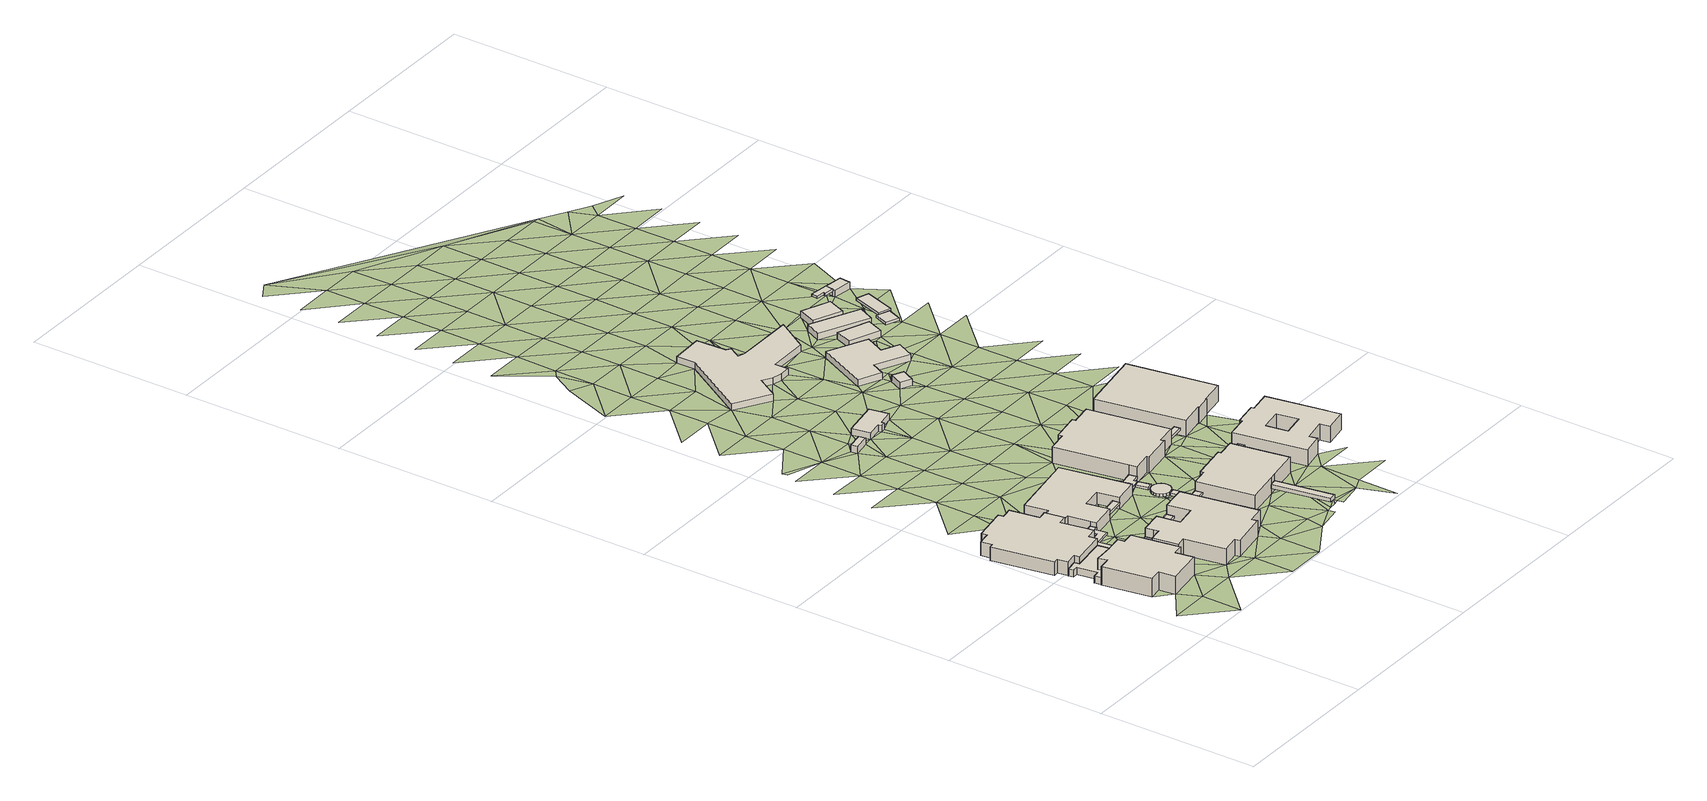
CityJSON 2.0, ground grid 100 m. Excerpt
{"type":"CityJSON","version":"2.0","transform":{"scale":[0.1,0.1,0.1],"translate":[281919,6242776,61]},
"CityObjects":{
"building1":{"type":"Building","attributes":{"osm_address":"Auditorium Bellville 7530 Cape Town","osm_building":"university","osm_building:levels":"3.5","footprint":{"type":"Polygon"},"plus_code":"4FRW3J9R+39H","ground_height":62.15,"building_height":11.1,"roof_height":73.25},"geometry":[{"type":"Solid","lod":"1","boundaries":[[[[0,1,2,3,4,5,6,7]],[[1,8,9,10,11,12,4,3,2]],[[8,13,14,15,12,11,10,9]],[[13,16,17,15,14]],[[16,18,19,20,17]],[[18,21,22,23,20,19]],[[21,24,25,23,22]],[[24,26,27,25]],[[26,28,29,27]],[[28,30,31,29]],[[30,32,33,31]],[[32,34,35,33]],[[34,36,37,38,39,35]],[[36,40,41,42,43,39,38,37]],[[40,0,7,6,5,43,42,41]],[[5,4,12,15,17,20,23,25,27,29,31,33,35,39,43]],[[40,36,34,32,30,28,26,24,21,18,16,13,8,1,0]]]]}]},
"building2":{"type":"Building","attributes":{"osm_building":"yes","osm_building:levels":"1","osm_layer":"1","footprint":{"type":"Polygon"},"plus_code":"4FRW3J9R+597","ground_height":62.31,"building_height":4.1,"roof_height":66.41},"geometry":[{"type":"Solid","lod":"1","boundaries":[[[[44,45,46,19]],[[45,47,14,46]],[[47,48,9,10,14]],[[48,49,50,51,10,9]],[[49,52,53,51,50]],[[52,54,55,53]],[[54,56,57,55]],[[56,58,59,57]],[[58,60,61,59]],[[60,62,63,61]],[[62,64,65,63]],[[64,66,22,65]],[[66,44,19,22]],[[19,46,14,10,51,53,55,57,59,61,63,65,22]],[[66,64,62,60,58,56,54,52,49,48,47,45,44]]]]}]},
"building3":{"type":"Building","attributes":{"osm_address":"Major Sport Hall Bellville 7530 Cape Town","osm_building":"university","osm_building:levels":"2.5","osm_leisure":"sports_hall","osm_sport":"multi","footprint":{"type":"Polygon"},"plus_code":"4FRW3J9R+896","ground_height":62.44,"building_height":8.3,"roof_height":70.74},"geometry":[{"type":"Solid","lod":"1","boundaries":[[[[67,68,69,70,71]],[[68,72,73,69]],[[72,74,75,73]],[[74,76,77,75]],[[76,78,79,77]],[[78,80,81,79]],[[80,82,83,81]],[[82,84,85,83]],[[84,86,87,85]],[[86,88,89,87]],[[88,90,91,89]],[[90,92,57,93,91]],[[92,94,55,95,93,57]],[[94,96,53,97,95,55]],[[96,98,50,51,99,100,97,53]],[[98,101,102,103,104,100,99,51,50]],[[101,105,106,107,108,104,103,102]],[[105,109,110,111,112,108,107,106]],[[109,113,114,115,116,112,111,110]],[[113,117,118,116,115,114]],[[117,119,120,121,118]],[[119,67,71,70,121,120]],[[70,69,73,75,77,79,81,83,85,87,89,91,93,95,97,100,104,108,112,116,118,121]],[[119,117,113,109,105,101,98,96,94,92,90,88,86,84,82,80,78,76,74,72,68,67]]]]}]},
"building4":{"type":"Building","attributes":{"osm_address":"IT Centre Bellville 7530 Cape Town","osm_building":"roof","osm_building:levels":"1","osm_layer":"1","footprint":{"type":"Polygon"},"plus_code":"4FRW3J9R+5CG","ground_height":62.31,"bottom_roof_height":65.11,"roof_height":66.61},"geometry":[{"type":"Solid","lod":"1","boundaries":[[[[122,114,115,123,124]],[[114,110,111,115]],[[110,125,126,111]],[[125,127,128,126]],[[127,106,107,128]],[[106,102,103,107]],[[102,50,99,103]],[[50,9,11,99]],[[9,2,129,3,11]],[[2,7,6,3,129]],[[7,130,131,6]],[[130,132,133,131]],[[132,41,42,133]],[[41,37,38,42]],[[37,134,135,38]],[[134,136,137,135]],[[136,138,139,137]],[[138,140,141,139]],[[140,142,143,141]],[[142,144,145,143]],[[144,146,147,145]],[[146,148,149,147]],[[148,150,151,149]],[[150,122,124,123,151]],[[123,115,111,126,128,107,103,99,11,3,6,131,133,42,38,135,137,139,141,143,145,147,149,151]],[[150,148,146,144,142,140,138,136,134,37,41,132,130,7,2,9,50,102,106,127,125,110,114,122]]]]}]},
"building5":{"type":"Building","attributes":{"osm_address":"Student Centre Bellville Cape Town","osm_building":"university","osm_building:levels":"3","osm_building:part":"university","footprint":{"type":"Polygon"},"plus_code":"4FRW3J9R+3J6","ground_height":62.25,"building_height":9.7,"roof_height":71.95},"geometry":[{"type":"Solid","lod":"1","boundaries":[[[[152,153,154,155,135,134]],[[153,156,157,154]],[[156,158,159,157]],[[158,160,161,159]],[[160,162,163,161]],[[162,164,165,163]],[[164,166,167,165]],[[166,168,169,167]],[[168,170,171,169]],[[170,172,173,171]],[[172,174,175,173]],[[174,176,177,175]],[[176,178,179,177]],[[178,180,181,179]],[[180,182,183,181]],[[182,184,136,137,185,183]],[[184,152,134,135,155,185,137,136]],[[155,154,157,159,161,163,165,167,169,171,173,175,177,179,181,183,185]],[[184,182,180,178,176,174,172,170,168,166,164,162,160,158,156,153,152]]]]}]},
"building6":{"type":"Building","attributes":{"osm_building":"roof","osm_building:levels":"1","osm_layer":"1","footprint":{"type":"Polygon"},"plus_code":"4FRW3J9R+4JJ","ground_height":62.25,"bottom_roof_height":65.05,"roof_height":66.55},"geometry":[{"type":"Solid","lod":"1","boundaries":[[[[186,187,188,189]],[[187,190,191,188]],[[190,192,193,191]],[[192,186,189,193]],[[189,188,191,193]],[[192,190,187,186]]]]}]},
"building7":{"type":"Building","attributes":{"osm_address":"Bellville Cape Town","osm_building":"roof","osm_building:levels":"1","osm_layer":"1","footprint":{"type":"Polygon"},"plus_code":"4FRW3J9R+7H4","ground_height":62.51,"bottom_roof_height":65.31,"roof_height":66.81},"geometry":[{"type":"Solid","lod":"1","boundaries":[[[[194,195,196,197]],[[195,198,199,196]],[[198,200,201,199]],[[200,194,197,201]],[[197,196,199,201]],[[200,198,195,194]]]]}]},
"building8":{"type":"Building","attributes":{"osm_address":"Minor Sport Hall Bellville 7530 Cape Town","osm_building":"university","osm_building:levels":"2","osm_leisure":"sports_hall","osm_sport":"multi","footprint":{"type":"Polygon"},"plus_code":"4FRW3J9R+8H7","ground_height":62.51,"building_height":6.9,"roof_height":69.41},"geometry":[{"type":"Solid","lod":"1","boundaries":[[[[202,203,204,205]],[[203,206,207,208,209,204]],[[206,210,211,212,213,209,208,207]],[[210,214,215,213,212,211]],[[214,216,217,215]],[[216,218,219,217]],[[218,220,221,219]],[[220,222,223,221]],[[222,67,71,223]],[[67,119,120,71]],[[119,224,225,120]],[[224,226,227,225]],[[226,202,205,227]],[[205,204,209,213,215,217,219,221,223,71,120,225,227]],[[226,224,119,67,222,220,218,216,214,210,206,203,202]]]]}]},
"building9":{"type":"Building","attributes":{"osm_building":"roof","osm_building:levels":"1","osm_layer":"1","footprint":{"type":"Polygon"},"plus_code":"4FRW3J9R+4PW","ground_height":62.48,"bottom_roof_height":65.28,"roof_height":66.78},"geometry":[{"type":"Solid","lod":"1","boundaries":[[[[228,229,230,231]],[[229,232,233,230]],[[232,234,235,233]],[[234,236,237,235]],[[236,238,239,237]],[[238,240,241,239]],[[240,242,243,241]],[[242,228,231,243]],[[231,230,233,235,237,239,241,243]],[[242,240,238,236,234,232,229,228]]]]}]},
"building10":{"type":"Building","attributes":{"osm_address":"Bellville 7530 Cape Town","osm_amenity":"toilets","osm_building":"public","osm_building:levels":"1","footprint":{"type":"Polygon"},"plus_code":"4FRW3J9R+RG3","ground_height":62.55,"building_height":4.1,"roof_height":66.65},"geometry":[{"type":"Solid","lod":"1","boundaries":[[[[244,245,246,247]],[[245,248,249,246]],[[248,250,251,249]],[[250,244,247,251]],[[247,246,249,251]],[[250,248,245,244]]]]}]},
"building11":{"type":"Building","attributes":{"osm_address":"Library Bellville 7530 Cape Town","osm_building":"roof","osm_building:levels":"1","osm_layer":"1","footprint":{"type":"Polygon"},"plus_code":"4FRW3J9R+5PG","ground_height":62.52,"bottom_roof_height":65.32,"roof_height":66.82},"geometry":[{"type":"Solid","lod":"1","boundaries":[[[[252,253,254,255]],[[253,256,257,254]],[[256,258,259,257]],[[258,252,255,259]],[[255,254,257,259]],[[258,256,253,252]]]]}]},
"building12":{"type":"Building","attributes":{"osm_building":"roof","osm_building:levels":"1","osm_historic":"memorial","osm_layer":"1","osm_memorial":"memorial","osm_name":"Dome of Remembrance","osm_note":"annual ceremony for those students and staff that have passed on.","footprint":{"type":"Polygon"},"plus_code":"4FRW3J9R+6P3","ground_height":62.52,"bottom_roof_height":65.32,"roof_height":66.82},"geometry":[{"type":"Solid","lod":"1","boundaries":[[[[260,261,262,263]],[[261,264,265,262]],[[264,266,267,265]],[[266,268,269,267]],[[268,270,271,269]],[[270,272,273,271]],[[272,274,275,273]],[[274,276,277,275]],[[276,278,279,277]],[[278,280,281,279]],[[280,282,283,281]],[[282,284,285,283]],[[284,286,287,285]],[[286,288,289,287]],[[288,290,291,289]],[[290,292,293,291]],[[292,294,295,293]],[[294,296,297,295]],[[296,260,263,297]],[[263,262,265,267,269,271,273,275,277,279,281,283,285,287,289,291,293,295,297]],[[296,294,292,290,288,286,284,282,280,278,276,274,272,270,268,266,264,261,260]]]]}]},
"building13":{"type":"Building","attributes":{"osm_address":"Library Bellville 7530 Cape Town","osm_building":"roof","osm_building:levels":"1","osm_layer":"1","footprint":{"type":"Polygon"},"plus_code":"4FRW3J9R+6PV","ground_height":62.75,"bottom_roof_height":65.55,"roof_height":67.05},"geometry":[{"type":"Solid","lod":"1","boundaries":[[[[298,299,300,301]],[[299,302,303,300]],[[302,304,305,303]],[[304,298,301,305]],[[301,300,303,305]],[[304,302,299,298]]]]}]},
"building14":{"type":"Building","attributes":{"osm_building":"roof","osm_building:levels":"1","osm_layer":"1","footprint":{"type":"Polygon"},"plus_code":"4FRW3J9R+7PF","ground_height":62.75,"bottom_roof_height":65.55,"roof_height":67.05},"geometry":[{"type":"Solid","lod":"1","boundaries":[[[[306,307,308,309]],[[307,310,311,308]],[[310,312,313,311]],[[312,314,315,313]],[[314,316,317,315]],[[316,318,319,317]],[[318,320,321,319]],[[320,306,309,321]],[[309,308,311,313,315,317,319,321]],[[320,318,316,314,312,310,307,306]]]]}]},
"building15":{"type":"Building","attributes":{"osm_building":"bridge","osm_building:levels":"2","osm_building:min_level":"1","osm_layer":"1","osm_min_height":"3.3","footprint":{"type":"Polygon"},"plus_code":"4FRW3J8R+XV9","ground_height":62.81,"bottom_bridge_height":66.11,"building_height":5.6,"roof_height":68.41},"geometry":[{"type":"Solid","lod":"1","boundaries":[[[[322,323,324,325]],[[323,326,327,324]],[[326,328,329,327]],[[328,322,325,329]],[[325,324,327,329]],[[328,326,323,322]]]]}]},
"building16":{"type":"Building","attributes":{"osm_address":"Bellville 7530 Cape Town","osm_building":"yes","osm_building:levels":"1","footprint":{"type":"Polygon"},"plus_code":"4FRW3J9R+RJC","ground_height":62.49,"building_height":4.1,"roof_height":66.59},"geometry":[{"type":"Solid","lod":"1","boundaries":[[[[330,331,332,333]],[[331,334,335,332]],[[334,336,337,335]],[[336,338,339,337]],[[338,340,341,339]],[[340,342,343,341]],[[342,344,345,343]],[[344,330,333,345]],[[333,332,335,337,339,341,343,345]],[[344,342,340,338,336,334,331,330]]]]}]},
"building17":{"type":"Building","attributes":{"osm_address":"Library Bellville 7530 Cape Town","osm_building":"university","osm_building:levels":"3","footprint":{"type":"Polygon"},"plus_code":"4FRW3J9R+3VV","ground_height":62.68,"building_height":9.7,"roof_height":72.38},"geometry":[{"type":"Solid","lod":"1","boundaries":[[[[346,347,348,349,327,326]],[[347,350,351,348]],[[350,352,353,351]],[[352,354,355,353]],[[354,356,357,355]],[[356,358,359,357]],[[358,360,361,359]],[[360,362,363,361]],[[362,364,328,329,365,363]],[[364,346,326,327,349,365,329,328]],[[349,348,351,353,355,357,359,361,363,365]],[[364,362,360,358,356,354,352,350,347,346]]]]}]},
"building18":{"type":"Building","attributes":{"osm_address":"Construction Engineering Bellville 7530 Cape Town","osm_building":"university","osm_building:levels":"3","footprint":{"type":"Polygon"},"plus_code":"4FRW3J9R+9RF","ground_height":63.15,"building_height":9.7,"roof_height":72.85},"geometry":[{"type":"Solid","lod":"1","boundaries":[[[[366,367,368,369]],[[367,370,371,368]],[[370,372,373,371]],[[372,374,375,373]],[[374,376,377,375]],[[376,378,379,377]],[[378,380,381,379]],[[380,382,383,381]],[[382,384,385,383]],[[384,386,387,385]],[[386,388,389,387]],[[388,390,391,389]],[[390,366,369,391]],[[369,368,371,373,375,377,379,381,383,385,387,389,391]],[[390,388,386,384,382,380,378,376,374,372,370,367,366]]]]}]},
"building19":{"type":"Building","attributes":{"osm_address":"Library Bellville 7530 Cape Town","osm_building":"roof","osm_building:levels":"1","osm_layer":"1","footprint":{"type":"Polygon"},"plus_code":"4FRW3J9R+5X7","ground_height":62.9,"bottom_roof_height":65.7,"roof_height":67.2},"geometry":[{"type":"Solid","lod":"1","boundaries":[[[[392,393,394,395]],[[393,396,397,394]],[[396,398,399,397]],[[398,392,395,399]],[[395,394,397,399]],[[398,396,393,392]]]]}]},
"building20":{"type":"Building","attributes":{"osm_building":"roof","osm_building:levels":"1","osm_layer":"1","footprint":{"type":"Polygon"},"plus_code":"4FRW3J9R+8X2","ground_height":63.13,"bottom_roof_height":65.93,"roof_height":67.43},"geometry":[{"type":"Solid","lod":"1","boundaries":[[[[400,401,402,403]],[[401,404,405,402]],[[404,406,407,405]],[[406,400,403,407]],[[403,402,405,407]],[[406,404,401,400]]]]}]},
"building21":{"type":"Building","attributes":{"osm_address":"South African Renewable Energy Technology Centre (SARETEC) Bellville 7530 Cape Town","osm_building":"university","osm_building:levels":"1","osm_website":"https://www.saretec.org.za/","footprint":{"type":"Polygon"},"plus_code":"4FRW3JCR+4MQ","ground_height":61.95,"building_height":4.1,"roof_height":66.05},"geometry":[{"type":"Solid","lod":"1","boundaries":[[[[408,409,410,411]],[[409,412,413,410]],[[412,414,415,413]],[[414,416,417,415]],[[416,418,419,417]],[[418,420,421,419]],[[420,422,423,421]],[[422,424,425,423]],[[424,426,427,425]],[[426,428,429,427]],[[428,430,431,429]],[[430,432,433,431]],[[432,434,435,433]],[[434,436,437,435]],[[436,438,439,437]],[[438,408,411,439]],[[411,410,413,415,417,419,421,423,425,427,429,431,433,435,437,439]],[[438,436,434,432,430,428,426,424,422,420,418,416,414,412,409,408]]]]}]},
"building22":{"type":"Building","attributes":{"osm_building":"garage","osm_building:levels":"1","footprint":{"type":"Polygon"},"plus_code":"4FRW3J9R+VR7","ground_height":62.35,"building_height":4.1,"roof_height":66.45},"geometry":[{"type":"Solid","lod":"1","boundaries":[[[[440,441,442,443]],[[441,444,445,442]],[[444,446,447,445]],[[446,440,443,447]],[[443,442,445,447]],[[446,444,441,440]]]]}]},
"building23":{"type":"Building","attributes":{"osm_address":"Electrical Engineering Bellville Cape Town","osm_building":"university","osm_building:levels":"3","osm_type":"multipolygon","footprint":{"type":"Polygon"},"plus_code":"4FRW3J9V+45C","ground_height":63.28,"building_height":9.7,"roof_height":72.98},"geometry":[{"type":"Solid","lod":"1","boundaries":[[[[448,449,450,451,452,453,454,455]],[[449,456,457,452,451,450]],[[456,458,459,457]],[[458,460,461,459]],[[460,462,463,461]],[[462,464,465,463]],[[464,466,467,465]],[[466,468,469,467]],[[468,470,471,469]],[[470,472,473,471]],[[472,474,475,473]],[[474,476,477,475]],[[476,478,479,477]],[[478,448,455,454,453,479]],[[480,481,482,483]],[[481,484,485,482]],[[484,486,487,485]],[[486,480,483,487]],[[453,452,457,459,461,463,465,467,469,471,473,475,477,479],[483,482,485,487]],[[478,476,474,472,470,468,466,464,462,460,458,456,449,448],[486,484,481,480]]]]}]},
"building24":{"type":"Building","attributes":{"osm_address":"Bellville 7530 Cape Town","osm_building":"greenhouse","osm_building:levels":"1","footprint":{"type":"Polygon"},"plus_code":"4FRW3J9R+XVJ","ground_height":62.22,"building_height":4.1,"roof_height":66.32},"geometry":[{"type":"Solid","lod":"1","boundaries":[[[[488,489,490,491]],[[489,492,493,490]],[[492,494,495,493]],[[494,496,497,495]],[[496,498,499,497]],[[498,500,501,499]],[[500,502,503,501]],[[502,488,491,503]],[[491,490,493,495,497,499,501,503]],[[502,500,498,496,494,492,489,488]]]]}]},
"building25":{"type":"Building","attributes":{"osm_address":"IT Centre Bellville 7530 Cape Town","osm_building":"university","osm_building:levels":"3","footprint":{"type":"Polygon"},"plus_code":"4FRW3J9V+92X","ground_height":63.43,"building_height":9.7,"roof_height":73.13},"geometry":[{"type":"Solid","lod":"1","boundaries":[[[[504,505,506,507]],[[505,508,509,506]],[[508,510,511,509]],[[510,512,513,511]],[[512,514,515,513]],[[514,516,517,515]],[[516,518,519,517]],[[518,504,507,519]],[[507,506,509,511,513,515,517,519]],[[518,516,514,512,510,508,505,504]]]]}]},
"building26":{"type":"Building","attributes":{"osm_address":"Bellville 7530 Cape Town","osm_building":"greenhouse","osm_building:levels":"1","footprint":{"type":"Polygon"},"plus_code":"4FRW3JCR+2WQ","ground_height":62.2,"building_height":4.1,"roof_height":66.3},"geometry":[{"type":"Solid","lod":"1","boundaries":[[[[520,521,522,523]],[[521,524,525,522]],[[524,526,527,525]],[[526,520,523,527]],[[523,522,525,527]],[[526,524,521,520]]]]}]},
"building27":{"type":"Building","attributes":{"osm_address":"Bellville 7530 Cape Town","osm_building":"greenhouse","osm_building:levels":"1","footprint":{"type":"Polygon"},"plus_code":"4FRW3JCR+3XJ","ground_height":62.15,"building_height":4.1,"roof_height":66.25},"geometry":[{"type":"Solid","lod":"1","boundaries":[[[[528,529,530,531]],[[529,532,533,530]],[[532,534,535,533]],[[534,528,531,535]],[[531,530,533,535]],[[534,532,529,528]]]]}]},
"building28":{"type":"Building","attributes":{"osm_address":"Bellville 7530 Cape Town","osm_building":"greenhouse","osm_building:levels":"1","footprint":{"type":"Polygon"},"plus_code":"4FRW3JCR+4XP","ground_height":62.24,"building_height":4.1,"roof_height":66.34},"geometry":[{"type":"Solid","lod":"1","boundaries":[[[[536,537,538,539]],[[537,540,541,538]],[[540,542,543,541]],[[542,536,539,543]],[[539,538,541,543]],[[542,540,537,536]]]]}]},
"building29":{"type":"Building","attributes":{"osm_building":"roof","osm_building:levels":"1","osm_layer":"1","footprint":{"type":"Polygon"},"plus_code":"4FRW3JCV+228","ground_height":62.23,"bottom_roof_height":65.03,"roof_height":66.53},"geometry":[{"type":"Solid","lod":"1","boundaries":[[[[544,545,546,547]],[[545,548,549,546]],[[548,550,551,549]],[[550,544,547,551]],[[547,546,549,551]],[[550,548,545,544]]]]}]},
"building30":{"type":"Building","attributes":{"osm_building":"roof","osm_building:levels":"1","osm_layer":"1","footprint":{"type":"Polygon"},"plus_code":"4FRW3JCV+337","ground_height":61.99,"bottom_roof_height":64.79,"roof_height":66.29},"geometry":[{"type":"Solid","lod":"1","boundaries":[[[[552,553,554,555]],[[553,556,557,554]],[[556,558,559,557]],[[558,552,555,559]],[[555,554,557,559]],[[558,556,553,552]]]]}]},
"building31":{"type":"Building","attributes":{"osm_building":"roof","osm_building:levels":"1","osm_layer":"1","footprint":{"type":"Polygon"},"plus_code":"4FRW3JCV+53C","ground_height":62.11,"bottom_roof_height":64.91,"roof_height":66.41},"geometry":[{"type":"Solid","lod":"1","boundaries":[[[[560,561,562,563,564,565]],[[561,566,567,563,562]],[[566,568,569,567]],[[568,570,571,569]],[[570,572,573,571]],[[572,560,565,564,573]],[[564,563,567,569,571,573]],[[572,570,568,566,561,560]]]]}]},
"building32":{"type":"Building","attributes":{"osm_building":"garage","osm_building:levels":"1","footprint":{"type":"Polygon"},"plus_code":"4FRW3JCV+54C","ground_height":62.11,"building_height":4.1,"roof_height":66.21},"geometry":[{"type":"Solid","lod":"1","boundaries":[[[[574,575,576,577,572]],[[575,578,579,576]],[[578,580,581,579]],[[580,582,560,565,581]],[[582,574,572,577,565,560]],[[577,576,579,581,565]],[[582,580,578,575,574]]]]}]},
"terrain1":{"type":"TINRelief","geometry":[{"type":"CompositeSurface","lod":"1","boundaries":[[[583,584,585]],[[585,584,586]],[[586,587,24]],[[588,44,45]],[[589,584,583]],[[586,584,590]],[[47,588,45]],[[584,589,590]],[[591,592,590]],[[589,162,590]],[[592,591,593]],[[48,594,595]],[[596,48,595]],[[590,162,591]],[[596,105,597]],[[598,593,591]],[[599,593,600]],[[593,598,600]],[[601,602,603]],[[599,604,605]],[[591,606,598]],[[600,604,599]],[[607,596,595]],[[591,162,606]],[[589,608,162]],[[607,105,596]],[[609,595,605]],[[610,602,611]],[[589,612,608]],[[601,603,613]],[[605,604,609]],[[604,600,614]],[[615,105,202]],[[615,202,616]],[[617,618,616]],[[610,603,602]],[[595,609,607]],[[619,604,614]],[[609,604,619]],[[617,616,620]],[[105,607,202]],[[202,620,616]],[[162,621,622]],[[621,162,608]],[[623,610,624]],[[624,625,623]],[[617,620,626]],[[627,628,613]],[[625,629,623]],[[607,609,630]],[[631,603,610]],[[202,607,632]],[[608,612,633]],[[610,623,631]],[[603,631,613]],[[627,634,635]],[[608,636,621]],[[630,637,607]],[[638,630,639]],[[607,637,632]],[[640,641,642]],[[613,643,627]],[[608,633,644]],[[634,642,645]],[[639,646,638]],[[644,636,608]],[[638,647,630]],[[643,613,631]],[[630,647,637]],[[632,648,649]],[[638,646,647]],[[627,650,634]],[[651,640,642]],[[632,637,652]],[[648,632,652]],[[643,650,627]],[[631,623,653]],[[654,636,655]],[[644,655,636]],[[250,642,634]],[[656,644,633]],[[657,637,647]],[[651,658,659]],[[643,631,660]],[[650,661,634]],[[637,662,652]],[[250,634,661]],[[659,658,663]],[[642,250,248]],[[644,664,655]],[[637,657,665]],[[637,665,662]],[[631,653,660]],[[666,650,643]],[[667,657,655]],[[642,668,651]],[[642,248,669]],[[644,656,664]],[[667,655,670]],[[643,660,666]],[[671,663,672]],[[668,658,651]],[[642,669,668]],[[360,657,667]],[[244,250,661]],[[661,650,673]],[[670,655,674]],[[674,655,664]],[[665,657,360]],[[667,670,360]],[[669,248,245]],[[673,650,666]],[[662,675,653]],[[662,665,367]],[[244,661,331]],[[676,663,658]],[[677,672,678]],[[679,664,656]],[[675,662,367]],[[680,660,653]],[[660,680,666]],[[658,668,681]],[[330,669,245]],[[366,653,675]],[[244,331,245]],[[360,682,665]],[[677,683,684]],[[668,669,330]],[[685,679,656]],[[661,686,331]],[[679,674,664]],[[663,676,672]],[[661,673,686]],[[677,678,683]],[[331,330,245]],[[367,366,675]],[[658,681,676]],[[366,680,653]],[[367,665,687]],[[674,688,670]],[[360,689,682]],[[665,682,690]],[[673,666,691]],[[687,665,690]],[[686,336,331]],[[691,666,680]],[[331,336,334]],[[692,678,672]],[[693,367,687]],[[668,330,694]],[[684,683,695]],[[679,696,674]],[[692,672,676]],[[694,681,668]],[[338,336,686]],[[674,696,688]],[[679,697,696]],[[698,699,695]],[[700,697,701]],[[680,702,691]],[[702,680,703]],[[704,676,681]],[[700,701,705]],[[706,686,673]],[[683,698,695]],[[342,338,686]],[[673,691,707]],[[696,697,700]],[[698,708,699]],[[702,709,691]],[[710,690,682]],[[709,702,703]],[[344,694,330]],[[340,338,342]],[[696,711,688]],[[683,678,712]],[[692,713,678]],[[690,714,687]],[[706,673,707]],[[715,681,694]],[[716,705,717]],[[715,704,681]],[[700,705,716]],[[342,686,706]],[[683,712,698]],[[678,713,712]],[[718,708,719]],[[716,696,700]],[[692,676,409]],[[690,710,714]],[[711,696,720]],[[709,721,691]],[[707,691,721]],[[722,708,698]],[[344,342,723]],[[724,725,719]],[[713,692,409]],[[694,344,726]],[[727,710,728]],[[706,723,342]],[[698,712,722]],[[729,704,715]],[[727,714,710]],[[730,721,709]],[[731,696,716]],[[726,715,694]],[[732,716,733]],[[734,704,729]],[[720,696,466]],[[727,728,735]],[[736,714,737]],[[707,738,706]],[[719,708,739]],[[408,712,713]],[[740,741,724]],[[723,726,344]],[[714,727,742]],[[696,731,466]],[[721,738,707]],[[732,731,716]],[[708,722,739]],[[715,743,729]],[[408,713,409]],[[742,737,714]],[[744,730,745]],[[720,746,735]],[[746,727,735]],[[723,706,747]],[[748,724,719]],[[744,721,730]],[[743,715,749]],[[466,746,720]],[[749,715,726]],[[742,727,746]],[[750,751,740]],[[712,752,722]],[[706,738,747]],[[719,739,748]],[[752,712,408]],[[723,753,726]],[[742,508,737]],[[754,744,737]],[[755,731,732]],[[746,508,742]],[[466,731,468]],[[737,508,754]],[[756,740,724]],[[743,749,757]],[[758,749,726]],[[759,750,760]],[[739,722,761]],[[744,762,721]],[[723,747,763]],[[723,763,753]],[[744,754,764]],[[748,756,724]],[[765,760,766]],[[726,767,758]],[[738,721,768]],[[508,764,754]],[[441,726,753]],[[761,722,752]],[[749,769,757]],[[770,757,769]],[[744,764,771]],[[752,408,438]],[[750,740,772]],[[773,508,746]],[[441,767,726]],[[764,508,771]],[[468,731,774]],[[771,762,744]],[[775,776,746]],[[738,768,747]],[[739,777,748]],[[721,762,768]],[[756,772,740]],[[778,753,763]],[[776,773,746]],[[749,758,489]],[[779,780,781]],[[739,761,777]],[[769,749,489]],[[508,773,782]],[[781,783,779]],[[778,763,440]],[[784,760,750]],[[785,508,782]],[[770,769,786]],[[767,441,787]],[[788,763,747]],[[789,790,791]],[[792,779,793]],[[440,787,441]],[[772,784,750]],[[766,760,794]],[[792,793,438]],[[795,767,787]],[[752,796,761]],[[779,783,793]],[[752,438,796]],[[756,748,797]],[[747,768,788]],[[748,777,798]],[[773,776,799]],[[769,489,786]],[[800,762,771]],[[782,773,801]],[[763,802,440]],[[756,797,772]],[[438,793,796]],[[748,798,797]],[[784,794,760]],[[803,787,440]],[[799,801,773]],[[781,804,783]],[[762,800,768]],[[787,803,795]],[[777,761,805]],[[788,802,763]],[[783,806,793]],[[796,805,761]],[[786,489,807]],[[802,803,440]],[[808,784,772]],[[768,809,788]],[[777,810,798]],[[807,489,811]],[[800,771,812]],[[808,772,797]],[[813,796,793]],[[783,804,806]],[[809,768,800]],[[777,805,810]],[[804,786,807]],[[489,488,811]],[[814,794,784]],[[813,793,806]],[[794,815,766]],[[816,803,802]],[[817,802,788]],[[798,818,797]],[[520,807,811]],[[808,814,784]],[[819,807,520]],[[803,816,820]],[[805,796,821]],[[822,807,819]],[[788,809,817]],[[798,810,818]],[[807,822,804]],[[823,502,820]],[[488,502,823]],[[811,488,823]],[[821,796,813]],[[804,813,806]],[[797,824,808]],[[825,811,823]],[[826,809,800]],[[827,816,802]],[[828,810,805]],[[802,817,829]],[[824,797,818]],[[825,823,820]],[[827,820,816]],[[532,819,520]],[[828,805,821]],[[804,822,830]],[[814,815,794]],[[831,814,808]],[[802,829,827]],[[537,830,822]],[[813,804,832]],[[825,820,827]],[[817,809,833]],[[818,810,834]],[[808,824,831]],[[804,830,835]],[[822,540,537]],[[832,821,813]],[[520,836,532]],[[834,810,828]],[[804,835,832]],[[532,836,825]],[[837,829,817]],[[838,824,818]],[[814,831,815]],[[534,540,822]],[[825,839,532]],[[840,828,821]],[[825,827,839]],[[815,841,766]],[[838,818,834]],[[830,542,835]],[[832,840,821]],[[831,824,842]],[[827,829,843]],[[842,824,838]],[[844,532,839]],[[532,844,534]],[[540,534,844]],[[845,832,835]],[[834,828,846]],[[844,542,540]],[[840,847,828]],[[835,542,845]],[[848,815,831]],[[849,839,827]],[[834,846,838]],[[828,847,846]],[[848,831,842]],[[575,542,844]],[[850,840,832]],[[845,542,575]],[[832,845,851]],[[839,852,844]],[[853,842,838]],[[574,845,575]],[[840,850,847]],[[582,845,574]],[[575,844,854]],[[832,851,850]],[[853,838,846]],[[851,845,582]],[[848,855,815]],[[856,848,842]],[[852,854,844]],[[582,857,851]],[[847,858,846]],[[853,856,842]],[[847,850,858]],[[855,841,815]],[[846,859,853]],[[856,855,848]],[[851,857,860]],[[851,860,850]],[[859,846,858]],[[853,861,856]],[[850,862,858]],[[856,841,855]],[[859,861,853]],[[841,856,863]],[[864,859,858]],[[861,865,856]],[[863,856,865]],[[866,861,859]],[[865,867,863]],[[868,865,861]],[[867,865,869]]]}]}
},
"vertices":[
[508,842,9],[435,831,9],[435,831,41],[435,831,56],[435,831,122],[508,842,122],[508,842,56],[508,842,41],[428,873,9],[428,873,41],[428,873,54],[428,873,56],[428,873,122],[320,856,9],[320,856,54],[320,856,122],[200,847,9],[200,847,122],[218,794,9],[218,794,54],[218,794,122],[137,780,9],[137,780,54],[137,780,122],[188,480,9],[188,480,122],[265,492,9],[265,492,122],[281,390,9],[281,390,122],[506,426,9],[506,426,122],[488,536,9],[488,536,122],[555,547,9],[555,547,122],[519,762,9],[519,762,41],[519,762,56],[519,762,122],[512,807,9],[512,807,41],[512,807,56],[512,807,122],
[218,794,11],[210,837,11],[210,837,54],[320,856,11],[428,873,11],[408,994,11],[408,994,41],[408,994,54],[193,960,11],[193,960,54],[188,992,11],[188,992,54],[112,979,11],[112,979,54],[118,947,11],[118,947,54],[150,952,11],[150,952,54],[171,828,11],[171,828,54],[130,821,11],[130,821,54],[137,780,11],
[475,1386,12],[418,1376,12],[418,1376,97],[475,1386,97],[475,1386,84],[387,1557,12],[387,1557,97],[318,1545,12],[318,1545,97],[312,1577,12],[312,1577,97],[98,1540,12],[98,1540,97],[104,1505,12],[104,1505,97],[20,1491,12],[20,1491,97],[31,1424,12],[31,1424,97],[6,1419,12],[6,1419,97],[70,1040,12],[70,1040,97],[101,1045,12],[101,1045,97],[112,979,12],[112,979,97],[188,992,12],[188,992,97],[193,960,12],[193,960,97],[408,994,12],[408,994,56],[408,994,97],[400,1045,12],[400,1045,41],[400,1045,56],[400,1045,97],[471,1056,12],[471,1056,41],[471,1056,56],[471,1056,97],[467,1088,12],[467,1088,41],[467,1088,56],[467,1088,97],[461,1126,12],[461,1126,41],[461,1126,56],[461,1126,97],[437,1256,12],[437,1256,97],[495,1266,12],[495,1266,84],[495,1266,97],
[554,1141,41],[554,1141,56],[554,1141,54],[502,1093,41],[502,1093,56],[507,1062,41],[507,1062,56],[435,831,54],[539,847,41],[539,847,56],[545,812,41],[545,812,56],[637,781,41],[637,781,56],[629,831,41],[629,831,56],[582,823,41],[582,823,56],[572,885,41],[572,885,56],[462,868,41],[462,868,56],[440,1008,41],[440,1008,56],[551,1026,41],[551,1026,56],[539,1100,41],[539,1100,56],[560,1103,41],[560,1103,56],
[637,781,9],[642,753,9],[642,753,110],[637,781,110],[560,739,9],[560,739,110],[588,584,9],[588,584,110],[648,595,9],[648,595,110],[693,345,9],[693,345,110],[803,365,9],[803,365,110],[809,333,9],[809,333,110],[1038,374,9],[1038,374,110],[1032,410,9],[1032,410,110],[1137,428,9],[1137,428,110],[1056,899,9],[1056,899,110],[897,875,9],[897,875,110],[921,734,9],[921,734,110],[791,711,9],[791,711,110],[768,852,9],[768,852,110],[629,831,9],[629,831,110],
[772,853,40],[780,809,40],[780,809,55],[772,853,55],[900,829,40],[900,829,55],[893,874,40],[893,874,55],
[722,1170,43],[729,1132,43],[729,1132,58],[722,1170,58],[850,1152,43],[850,1152,58],[843,1191,43],[843,1191,58],
[560,1103,12],[726,1131,12],[726,1131,84],[560,1103,84],[701,1267,12],[701,1267,41],[701,1267,56],[701,1267,84],[830,1289,12],[830,1289,41],[830,1289,56],[830,1289,84],[854,1153,12],[854,1153,84],[1011,1180,12],[1011,1180,84],[934,1610,12],[934,1610,84],[497,1534,12],[497,1534,84],[521,1392,12],[521,1392,84],[532,1273,12],[532,1273,84],[554,1141,12],[554,1141,84],
[1059,900,43],[1066,859,43],[1066,859,58],[1059,900,58],[1104,866,43],[1104,866,58],[1111,828,43],[1111,828,58],[1192,843,43],[1192,843,58],[1184,887,43],[1184,887,58],[1146,880,43],[1146,880,58],[1139,915,43],[1139,915,58],
[640,2672,15],[633,2712,15],[633,2712,57],[640,2672,57],[531,2695,15],[531,2695,57],[538,2654,15],[538,2654,57],
[1140,917,43],[1127,990,43],[1127,990,58],[1140,917,58],[1086,983,43],[1086,983,58],[1099,910,43],[1099,910,58],
[1156,1046,43],[1154,1065,43],[1154,1065,58],[1156,1046,58],[1146,1083,43],[1146,1083,58],[1132,1097,43],[1132,1097,58],[1115,1106,43],[1115,1106,58],[1095,1109,43],[1095,1109,58],[1076,1105,43],[1076,1105,58],[1059,1095,43],[1059,1095,58],[1046,1080,43],[1046,1080,58],[1039,1062,43],[1039,1062,58],[1038,1043,43],[1038,1043,58],[1043,1025,43],[1043,1025,58],[1054,1009,43],[1054,1009,58],[1070,997,43],[1070,997,58],[1088,991,43],[1088,991,58],[1105,992,43],[1105,992,58],[1126,999,43],[1126,999,58],[1141,1011,43],[1141,1011,58],[1151,1027,43],[1151,1027,58],
[1050,1185,45],[1065,1111,45],[1065,1111,60],[1050,1185,60],[1103,1119,45],[1103,1119,60],[1087,1193,45],[1087,1193,60],
[1006,1218,45],[1013,1180,45],[1013,1180,60],[1006,1218,60],[1087,1196,45],[1087,1196,60],[1083,1219,45],[1083,1219,60],[1128,1227,45],[1128,1227,60],[1120,1276,45],[1120,1276,60],[1037,1260,45],[1037,1260,60],[1043,1225,45],[1043,1225,60],
[1507,219,51],[1553,226,51],[1553,226,74],[1507,219,74],[1494,578,51],[1494,578,74],[1447,569,51],[1447,569,74],
[679,2794,15],[699,2679,15],[699,2679,56],[679,2794,56],[794,2696,15],[794,2696,56],[798,2677,15],[798,2677,56],[831,2683,15],[831,2683,56],[829,2698,15],[829,2698,56],[928,2715,15],[928,2715,56],[906,2834,15],[906,2834,56],
[1494,578,15],[1691,611,15],[1691,611,114],[1494,578,114],[1630,964,15],[1630,964,114],[1519,945,15],[1519,945,114],[1516,963,15],[1516,963,114],[1288,924,15],[1288,924,114],[1292,905,15],[1292,905,114],[1187,887,15],[1187,887,114],[1246,535,15],[1246,535,114],[1447,569,15],[1447,569,114],
[1122,1276,18],[1130,1228,18],[1130,1228,118],[1122,1276,118],[1251,1248,18],[1251,1248,118],[1253,1234,18],[1253,1234,118],[1445,1266,18],[1445,1266,118],[1441,1288,18],[1441,1288,118],[1570,1310,18],[1570,1310,118],[1485,1807,18],[1485,1807,118],[1354,1785,18],[1354,1785,118],[1350,1806,18],[1350,1806,118],[1169,1775,18],[1169,1775,118],[1173,1750,18],[1173,1750,118],[1045,1729,18],[1045,1729,118],
[1633,965,47],[1640,922,47],[1640,922,62],[1633,965,62],[1732,937,47],[1732,937,62],[1725,979,47],[1725,979,62],
[1567,1344,49],[1572,1310,49],[1572,1310,64],[1567,1344,64],[1680,1326,49],[1680,1326,64],[1675,1361,49],[1675,1361,64],
[787,4011,9],[792,3898,9],[792,3898,50],[787,4011,50],[537,3484,9],[537,3484,50],[752,3354,9],[752,3354,50],[836,3491,9],[836,3491,50],[894,3456,9],[894,3456,50],[953,3442,9],[953,3442,50],[1022,3443,9],[1022,3443,50],[1021,3527,9],[1021,3527,50],[1267,3529,9],[1267,3529,50],[1396,3732,9],[1396,3732,50],[1024,3730,9],[1024,3730,50],[980,3744,9],[980,3744,50],[1024,3819,9],[1024,3819,50],[997,3836,9],[997,3836,50],[989,4020,9],[989,4020,50],
[1344,2906,14],[1274,2940,14],[1274,2940,55],[1344,2906,55],[1233,2858,14],[1233,2858,55],[1303,2824,14],[1303,2824,55],
[2204,737,20],[2141,1088,20],[2141,1088,52],[2141,1088,68],[2141,1088,120],[2204,737,120],[2204,737,68],[2204,737,52],[2005,1064,20],[2005,1064,120],[2002,1081,20],[2002,1081,120],[1853,1055,20],[1853,1055,120],[1856,1039,20],[1856,1039,120],[1721,1016,20],[1721,1016,120],[1799,572,20],[1799,572,120],[1934,597,20],[1934,597,120],[1924,648,20],[1924,648,120],[2065,674,20],[2065,674,120],[2076,615,20],[2076,615,120],[2220,641,20],[2220,641,120],[2209,705,20],[2209,705,120],[1908,773,20],[1885,905,20],[1885,905,120],[1908,773,120],[2020,929,20],[2020,929,120],[2043,797,20],[2043,797,120],
[1525,3262,12],[1285,3378,12],[1285,3378,53],[1525,3262,53],[1132,3064,12],[1132,3064,53],[1270,2997,12],[1270,2997,53],[1312,3082,12],[1312,3082,53],[1520,2981,12],[1520,2981,53],[1573,3090,12],[1573,3090,53],[1466,3141,12],[1466,3141,53],
[2000,1903,21],[1591,1833,21],[1591,1833,121],[2000,1903,121],[1687,1291,21],[1687,1291,121],[1840,1316,21],[1840,1316,121],[1841,1310,21],[1841,1310,121],[1937,1327,21],[1937,1327,121],[1936,1333,21],[1936,1333,121],[2092,1360,21],[2092,1360,121],
[1488,3441,11],[1447,3334,11],[1447,3334,53],[1488,3441,53],[1639,3260,11],[1639,3260,53],[1681,3366,11],[1681,3366,53],
[1468,3622,10],[1421,3524,10],[1421,3524,52],[1468,3622,52],[1721,3381,10],[1721,3381,52],[1768,3479,10],[1768,3479,52],
[1563,3735,11],[1515,3623,11],[1515,3623,53],[1563,3735,53],[1693,3549,11],[1693,3549,53],[1740,3661,11],[1740,3661,53],
[1754,3371,40],[1719,3282,40],[1719,3282,55],[1754,3371,55],[1800,3250,40],[1800,3250,55],[1836,3339,40],[1836,3339,55],
[1847,3564,38],[1784,3374,38],[1784,3374,53],[1847,3564,53],[1862,3349,38],[1862,3349,53],[1925,3538,38],[1925,3538,53],
[1861,3774,39],[1747,3788,39],[1747,3788,52],[1747,3788,54],[1861,3774,54],[1861,3774,52],[1742,3749,39],[1742,3749,54],[1794,3743,39],[1794,3743,54],[1792,3731,39],[1792,3731,54],[1854,3723,39],[1854,3723,54],
[1854,3723,11],[1853,3706,11],[1853,3706,52],[1854,3723,52],[1968,3692,11],[1968,3692,52],[1976,3760,11],[1976,3760,52],[1861,3774,11],
[343,8,8],[343,258,9],[95,258,7],[281,390,10],[265,492,10],[200,847,11],[592,258,9],[506,426,10],[592,508,10],[488,536,10],[555,547,10],[435,831,11],[508,842,11],[408,994,13],[400,1045,13],[588,584,10],[519,762,11],[560,739,11],[95,1756,19],[312,1577,16],[343,1756,16],[592,757,11],[512,807,11],[648,595,10],[592,1007,12],[840,258,10],[629,831,11],[387,1557,16],[318,1545,16],[840,8,10],[343,2006,17],[642,753,11],[467,1088,13],[461,1126,13],[495,1266,14],[437,1256,14],[637,781,11],[554,1141,14],[809,333,10],[803,365,10],[497,1534,15],[418,1376,14],[475,1386,15],[532,1273,14],[343,2256,18],[95,2256,20],[521,1392,15],[768,852,12],[592,1756,16],[726,1131,13],[1089,8,12],[343,2505,19],[95,2505,21],[1038,374,13],[840,1007,13],[840,757,12],[791,711,12],[118,2860,20],[125,2829,20],[343,2755,18],[592,2006,17],[1089,258,13],[95,2755,20],[921,734,12],[897,875,12],[830,1289,15],[701,1267,14],[592,2256,16],[343,3005,17],[854,1153,15],[934,1610,18],[1032,410,14],[1137,428,14],[1318,145,15],[1056,899,15],[343,3255,15],[95,3255,17],[840,1756,18],[592,2505,17],[1011,1180,18],[343,3504,14],[1338,258,15],[1089,1007,15],[840,2006,19],[1089,757,15],[592,3005,14],[592,2755,15],[1246,535,16],[95,3504,14],[343,3754,13],[840,2256,18],[1338,508,16],[1089,1257,18],[537,3484,12],[95,4004,13],[343,4004,12],[1475,214,17],[1045,1729,20],[592,3255,13],[1288,924,17],[343,4253,12],[211,4319,12],[1482,172,17],[840,2505,16],[1253,1234,20],[1447,569,16],[1292,905,17],[1338,1007,17],[1089,2006,22],[592,3754,12],[1251,1248,20],[840,3005,14],[298,4466,11],[1586,508,18],[1507,219,17],[343,4503,11],[95,4753,15],[1586,258,17],[1553,226,17],[1089,1756,20],[1173,1750,20],[752,3354,12],[1590,232,17],[1089,2505,17],[1089,2256,20],[343,4753,14],[1169,1775,20],[1516,963,19],[1494,578,18],[592,4253,11],[592,4004,11],[1445,1266,20],[840,3255,12],[1754,221,19],[1596,196,17],[95,5003,16],[343,5003,15],[1691,611,18],[1338,2006,23],[592,4503,10],[1089,2755,15],[343,5252,16],[95,5252,17],[1089,3005,13],[1586,1007,19],[1519,945,19],[894,3456,11],[1350,1806,22],[1835,508,20],[1835,258,19],[1835,8,19],[836,3491,11],[1630,964,19],[1441,1288,20],[1570,1310,21],[1338,2256,21],[592,4753,12],[343,5502,18],[95,5502,18],[1586,1257,21],[953,3442,11],[1485,1807,23],[1354,1785,22],[1721,1016,21],[1338,2505,18],[592,5003,14],[1089,3255,12],[343,5752,17],[95,5752,18],[840,4253,10],[1233,2858,16],[1586,1506,23],[2083,258,21],[592,5252,14],[1022,3443,10],[1132,3064,13],[95,6002,16],[343,6002,16],[840,4503,10],[1586,2006,24],[1338,2755,16],[1586,1756,23],[95,6252,16],[200,6314,16],[1270,2997,14],[1586,2256,22],[1089,3504,10],[1021,3527,10],[1591,1833,23],[592,5502,15],[1835,1257,23],[2083,508,21],[1856,1039,21],[1853,1055,21],[840,4753,11],[1303,2824,16],[1024,3819,10],[980,3744,10],[1024,3730,10],[1841,1310,23],[1089,3754,10],[592,5752,16],[1840,1316,23],[1267,3529,11],[1338,3005,14],[1586,2505,19],[1885,905,21],[1908,773,21],[2020,929,24],[997,3836,10],[1089,4004,9],[592,6002,16],[1312,3082,14],[1089,4253,9],[840,5252,14],[840,5003,13],[2002,1081,24],[1835,2006,25],[1937,1327,23],[1586,2755,16],[1520,2981,14],[1396,3732,12],[1089,4503,10],[1338,3754,12],[1338,3504,11],[840,5502,15],[1835,2256,23],[1089,4753,15],[1447,3334,12],[2000,1903,25],[1338,4004,12],[840,5752,16],[1089,5752,18],[1586,3005,14],[1835,2505,21],[1089,5003,15],[1421,3524,11],[1573,3090,14],[1338,4253,13],[1468,3622,11],[1586,3255,12],[1089,5252,16],[1639,3260,12],[2083,2006,25],[1835,3005,16],[1338,4503,14],[1835,2755,18],[1563,3735,12],[1089,5502,17],[1586,4004,13],[2083,2256,24],[1338,4753,18],[1586,3754,12],[1681,3366,12],[2083,2505,23],[1338,5003,17],[1835,3255,12],[1586,4253,15],[1621,5494,16],[1338,5252,17],[2083,3005,16],[1835,3504,10],[1835,3754,11],[1586,4753,17],[1586,4503,18],[1338,5502,17],[2083,3255,13],[1835,4253,13],[1835,4004,11],[2083,3504,11],[1586,5003,17],[1968,3692,12],[1586,5502,16],[1586,5252,16],[1976,3760,12],[1835,4503,17],[1835,4753,17],[2083,4004,11],[1835,5003,18],[2083,4253,15],[1773,5406,17],[2083,4503,19],[1835,5252,17],[2083,4753,19],[1899,5333,17],[2083,5003,19],[2083,5252,17]
]}
